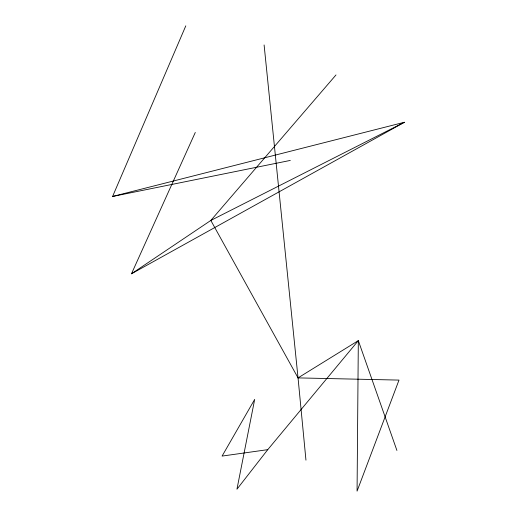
<?xml version="1.0" encoding="UTF-8"?>
<svg xmlns="http://www.w3.org/2000/svg" width="517" height="517" viewBox="0 0 517 517"><rect width="100%" height="100%" fill="white"/><g stroke="black" fill="none" stroke-linecap="round" stroke-linejoin="round"><path stroke-width="0.78" d="M290.296 160.425L112.583 196.466L185.797 25.85M112.583 196.466L404.417 122.264L131.467 273.79L195.29 132.455M267.754 449.654L236.948 489.211L254.687 399.382L222.084 456.078L267.754 449.654L358.326 340.632L396.914 450.456M335.992 74.946L210.826 220.442L131.467 273.79M305.954 460.143L298.044 377.895L358.326 340.632L357.066 491.15L399.001 380.092L298.044 377.895L210.826 220.442L404.417 122.264M264.103 44.966L298.044 377.895"/></g></svg>
